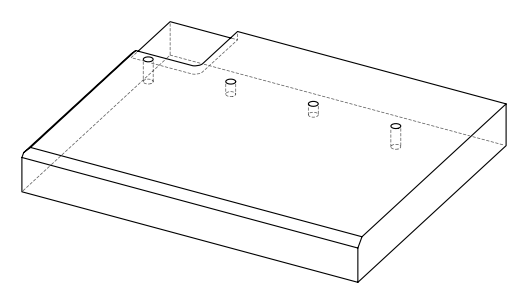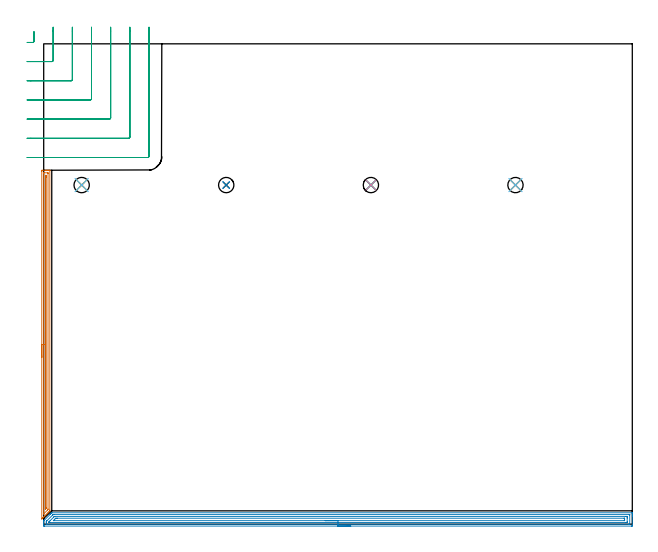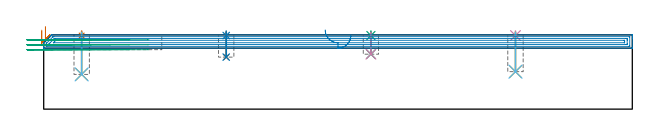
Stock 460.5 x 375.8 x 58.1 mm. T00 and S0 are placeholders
(PLAN: 15 operations, 10 tool changes, 27.4 min)
(1 SPOT_DRILL | STEP1POCKET | NXT0321_9005460120000 | 0.03 min | 2 mm3)
(2 SPOT_DRILL_1 | STEP1POCKET_1 | NXT0321_9005460120000 | 0.03 min | 2 mm3)
(3 SPOT_DRILL_2 | STEP1POCKET_2 | NXT0321_9005460120000 | 0.03 min | 1 mm3)
(4 SPOT_DRILL_3 | STEP1POCKET_3 | NXT0321_9005460120000 | 0.03 min | 1 mm3)
(5 DRILL_BLIND_HOLE_INTO_CENTER | STEP1POCKET | NXT0301_049 | 0.13 min | 1417 mm3)
(6 DRILL_TO_ENLARGE_BLIND_HOLE | STEP1POCKET | UGT0301_373 | 0.13 min | 2062 mm3)
(7 DRILL_BLIND_HOLE_INTO_CENTER_1 | STEP1POCKET_1 | NXT0301_049 | 0.08 min | 777 mm3)
(8 DRILL_TO_ENLARGE_BLIND_HOLE_1 | STEP1POCKET_1 | UGT0301_373 | 0.08 min | 1180 mm3)
(9 DRILL_BLIND_HOLE_INTO_CENTER_2 | STEP1POCKET_2 | NXT0301_049 | 0.07 min | 668 mm3)
(10 DRILL_TO_ENLARGE_BLIND_HOLE_2 | STEP1POCKET_2 | UGT0301_373 | 0.07 min | 1031 mm3)
(11 DRILL_BLIND_HOLE_INTO_CENTER_3 | STEP1POCKET_3 | NXT0301_049 | 0.12 min | 1317 mm3)
(12 DRILL_TO_ENLARGE_BLIND_HOLE_3 | STEP1POCKET_3 | UGT0301_373 | 0.12 min | 1925 mm3)
(13 AREA_MILL | FG_CHAMFER_SURFACE | UGT0205_001 | 6.64 min | 5557 mm3)
(14 AREA_MILL_1 | FG_CHAMFER_SURFACE_1 | UGT0205_001 | 14.91 min | 24725 mm3)
(15 MILL_CORNER_NOTCH_RECTANGULAR | CORNER_NOTCH_RECTANGULAR | UGT0201_104 | Follow Part, ap 5, ae 75% | 4.95 min | 105656 mm3)
(TOOL NXT0321_9005460120000 | NC Spot Drill, 142deg, 12mm, Carbide, Uncoated | D12 PA142 FL30 Z2)
(TOOL NXT0301_049 | Carbide Drill 7.8mm [860.1-0780-039A1-MM 2214] | D7.8 PA140 FL53 Z2)
(TOOL UGT0301_373 | Twist Drill Flat Bottom 12 mm | D12 PA180 FL101 Z2)
(TOOL UGT0205_001 | Chamfer Mill 20 x 3 x 45 deg. | D20 FL50 Z2)
(TOOL UGT0201_104 | End Mill 20 mm | D20 FL22 Z2)
(OP 1 SPOT_DRILL)
G17 G21 G94 G90
T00 M6
G54
G17 G0 G90 X29.7 Y265.3 S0 M3
G43 Z68.1 H0
G94 G81 G98 Z57.579 F250. R61.1
G80
M5
M2
(OP 2 SPOT_DRILL_1)
G17 G21 G94 G90
T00 M6
G54
G17 G0 G90 X142.8 Y265.3 S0 M3
G43 Z68.1 H0
G94 G81 G98 Z57.579 F250. R61.1
G80
M5
M2
(OP 3 SPOT_DRILL_2)
G17 G21 G94 G90
T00 M6
G54
G17 G0 G90 X256. Y265.3 S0 M3
G43 Z68.1 H0
G94 G81 G98 Z57.579 F250. R61.1
G80
M5
M2
(OP 4 SPOT_DRILL_3)
G17 G21 G94 G90
T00 M6
G54
G17 G0 G90 X369.1 Y265.3 S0 M3
G43 Z68.1 H0
G94 G81 G98 Z57.579 F250. R61.1
G80
M5
M2
(OP 5 DRILL_BLIND_HOLE_INTO_CENTER)
G17 G21 G94 G90
T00 M6
G54
G17 G0 G90 X29.7 Y265.3 S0 M3
G43 Z68.1 H1
G94 G81 G98 Z27.2 F250. R60.1
G80
M5
M2
(OP 6 DRILL_TO_ENLARGE_BLIND_HOLE)
G17 G21 G94 G90
T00 M6
G54
G17 G0 G90 X29.7 Y265.3 S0 M3
G43 Z68.1 H0
G94 G73 G98 Z27.2 F250. Q10.3 R60.1
G80
M5
M2
(OP 7 DRILL_BLIND_HOLE_INTO_CENTER_1)
G17 G21 G94 G90
T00 M6
G54
G17 G0 G90 X142.8 Y265.3 S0 M3
G43 Z68.1 H1
G94 G81 G98 Z40.7 F250. R60.1
G80
M5
M2
(OP 8 DRILL_TO_ENLARGE_BLIND_HOLE_1)
G17 G21 G94 G90
T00 M6
G54
G17 G0 G90 X142.8 Y265.3 S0 M3
G43 Z68.1 H0
G94 G81 G98 Z40.7 F250. R60.1
G80
M5
M2
(OP 9 DRILL_BLIND_HOLE_INTO_CENTER_2)
G17 G21 G94 G90
T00 M6
G54
G17 G0 G90 X256. Y265.3 S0 M3
G43 Z68.1 H1
G94 G81 G98 Z43. F250. R60.1
G80
M5
M2
(OP 10 DRILL_TO_ENLARGE_BLIND_HOLE_2)
G17 G21 G94 G90
T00 M6
G54
G17 G0 G90 X256. Y265.3 S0 M3
G43 Z68.1 H0
G94 G81 G98 Z43. F250. R60.1
G80
M5
M2
(OP 11 DRILL_BLIND_HOLE_INTO_CENTER_3)
G17 G21 G94 G90
T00 M6
G54
G17 G0 G90 X369.1 Y265.3 S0 M3
G43 Z68.1 H1
G94 G81 G98 Z29.3 F250. R60.1
G80
M5
M2
(OP 12 DRILL_TO_ENLARGE_BLIND_HOLE_3)
G17 G21 G94 G90
T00 M6
G54
G17 G0 G90 X369.1 Y265.3 S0 M3
G43 Z68.1 H0
G94 G81 G98 Z29.3 F250. R60.1
G80
M5
M2
(OP 13 AREA_MILL)
G17 G21 G94 G90
T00 M6
G54
G17 G0 G90 X-1.5 Y130.5 S1061 M3
G43 Z68.1 H0
Z61.8
G94 G1 Y130.538 Z60.928 F250.
Y130.652 Z60.064
Y130.841 Z59.212
Y131.103 Z58.38
Y131.437 Z57.574
Y131.84 Z56.8
Y132.308 Z56.064
Y132.84 Z55.372
Y133.429 Z54.729
Y134.072 Z54.14
Y134.764 Z53.608
Y135.5 Z53.14
Y136.274 Z52.737
Y137.08 Z52.403
Y137.912 Z52.141
Y138.763 Z51.952
Y139.628 Z51.838
Y140.5 Z51.8
Y275.89
X-1.499 Y276.283 Z51.801
X-1.495 Y276.778 Z51.803
X-1.491 Y276.891 Z51.805
X-1.004 Y276.9 Z52.292
X1.65 Z54.944
X2.197 Z55.493
X2.535 Z55.831
X3.081 Z56.377
X3.419 Z56.714
X4.096 Z57.395
X4.421 Z57.721
X4.78 Y276.892 Z58.071
X4.797 Y276.89 Z58.088
X4.8 Y276.729 Z58.1
Y10.971
X4.799 Y10.405 Z58.084
X4.75 Y10.35 Z58.05
X3.967 Y9.566 Z57.266
X3.714 Y9.312 Z57.01
X3.585 Y9.184 Z56.882
X3.099 Y8.699 Z56.399
X2.83 Y8.428 Z56.125
X2.232 Y7.831 Z55.531
X1.945 Y7.543 Z55.24
X1.355 Y6.955 Z54.655
X1.06 Y6.658 Z54.355
X0.457 Y6.057 Z53.757
X0.176 Y5.773 Z53.47
X-0.504 Y5.096 Z52.796
X-0.881 Y4.717 Z52.415
X-1.329 Y4.271 Z51.969
X-1.446 Y4.159 Z51.852
X-1.493 Y4.118 Z51.805
X-1.499 Y4.244 Z51.801
X-1.5 Y4.271 Z51.8
Y140.5
X-0.086 Z53.214
Y274.711
X-0.085 Y274.818 Z53.215
X-0.082 Y274.871 Z53.218
X-0.08 Y274.889 Z53.22
X-0.035 Y274.892 Z53.265
X0.366 Y274.899 Z53.666
X3.02 Z56.32
X3.262 Y274.895 Z56.562
X3.372 Y274.89 Z56.672
X3.385 Y274.531 Z56.685
Y274.496
Y11.864
X3.378 Y11.44 Z56.678
X3.169 Y11.223 Z56.469
X2.921 Y10.971 Z56.221
X0.059 Y8.11 Z53.359
X-0.038 Y8.018 Z53.262
X-0.073 Y7.987 Z53.227
X-0.085 Y8.256 Z53.215
Y8.291
X-0.086 Y140.5 Z53.214
X1.328 Z54.628
X1.329 Y272.14 Z54.629
X1.331 Y272.709 Z54.631
X1.334 Y272.87 Z54.634
X1.335 Y272.884 Z54.635
X1.349 Y272.89 Z54.649
X1.398 Y272.896 Z54.698
X1.462 Y272.899 Z54.762
X1.65 Y272.898 Z54.95
X1.839 Y272.894 Z55.139
X1.958 Y272.89 Z55.258
X1.964 Y272.817 Z55.264
X1.967 Y272.709 Z55.267
X1.97 Y272.386 Z55.27
X1.971 Y271.816 Z55.271
Y271.491
Y12.757
X1.969 Y12.595 Z55.269
X1.967 Y12.514 Z55.267
X1.965 Y12.478 Z55.265
X1.947 Y12.458 Z55.247
X1.65 Y12.151 Z54.95
X1.508 Y12.007 Z54.808
X1.363 Y11.864 Z54.663
X1.35 Y11.855 Z54.65
X1.341 Y11.851 Z54.641
X1.336 Y11.864 Z54.636
X1.334 Y11.892 Z54.634
X1.33 Y12.187 Z54.63
X1.329 Y12.757 Z54.629
X1.328 Y13.082 Z54.628
Y140.5
Y141.372 Z54.667
Y142.236 Z54.78
Y143.088 Z54.969
Y143.92 Z55.232
Y144.726 Z55.565
Y145.5 Z55.968
Y146.236 Z56.437
Y146.928 Z56.968
Y147.571 Z57.557
Y148.16 Z58.201
Y148.691 Z58.893
Y149.16 Z59.628
Y149.563 Z60.402
Y149.897 Z61.208
Y150.159 Z62.04
Y150.348 Z62.892
Y150.462 Z63.757
Y150.5 Z64.628
G0 Z68.1
M5
M2
(OP 14 AREA_MILL_1)
G17 G21 G94 G90
T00 M6
G54
G17 G0 G90 X240.25 Y-1.5 S1061 M3
G43 Z68.1 H0
Z57.7
G94 G1 X240.212 Z56.828 F250.
X240.098 Z55.964
X239.909 Z55.112
X239.647 Z54.28
X239.313 Z53.474
X238.91 Z52.7
X238.441 Z51.964
X237.91 Z51.272
X237.321 Z50.629
X236.678 Z50.04
X235.986 Z49.508
X235.25 Z49.04
X234.476 Z48.637
X233.67 Z48.303
X232.838 Z48.041
X231.986 Z47.852
X231.122 Z47.738
X230.25 Z47.7
X0.62
X0.236 Y-1.496 Z47.701
X0.01 Y-1.492 Z47.704
X0. Y-1.12 Z48.075
Y-0.852 Z48.343
Y-0.244 Z48.95
Y0.293 Z49.489
Y0.633 Z49.829
Y1.169 Z50.365
Y1.509 Z50.704
X0.001 Y2.587 Z51.785
X0.003 Y2.601 Z51.8
X0.005 Y2.605 Z51.803
X0.024 Y2.625 Z51.824
X0.222 Y2.824 Z52.02
X0.322 Y2.923 Z52.121
X0.532 Y3.132 Z52.331
X5.042 Y7.644 Z56.841
X5.088 Y7.688 Z56.887
X5.287 Y7.887 Z57.086
X5.334 Y7.936 Z57.133
X5.385 Y7.986 Z57.185
X5.574 Y8.174 Z57.373
X5.626 Y8.228 Z57.425
X5.683 Y8.284 Z57.483
X5.86 Y8.461 Z57.66
X5.918 Y8.52 Z57.717
X5.981 Y8.582 Z57.78
X6.22 Y8.819 Z58.016
X6.306 Y8.897 Z58.089
X6.428 Y8.9 Z58.1
X460.327
X460.49 Y8.898 Z58.089
X460.498 Y8.754 Z57.947
X460.5 Y8.605 Z57.804
Y8.324 Z57.523
Y7.644 Z56.838
Y6.427 Z55.624
Y5.891 Z55.085
Y-0.852 Z48.346
X460.497 Y-1.12 Z48.077
X460.49 Y-1.493 Z47.705
X460.264 Y-1.497 Z47.702
X459.88 Y-1.5 Z47.7
X230.25
Y-0.086 Z49.114
X2.407 Y-0.085 Z49.115
X2.245
X2.053 Y-0.081 Z49.119
X2.013 Y-0.079 Z49.121
X2.007 Y-0.053 Z49.147
X2.004 Y-0.021 Z49.179
X2. Y0.155 Z49.355
X2.001 Y1.509 Z50.709
X2.003 Y1.906 Z51.106
X2.01 Y2.145 Z51.345
X2.238 Y2.385 Z51.585
X2.321 Y2.47 Z51.67
X2.407 Y2.557 Z51.757
X6.875 Y7.025 Z56.225
X7.188 Y7.336 Z56.536
X7.273 Y7.417 Z56.617
X7.327 Y7.465 Z56.665
X7.359 Y7.479 Z56.679
X7.402 Y7.481 Z56.681
X7.768 Y7.485 Z56.685
X7.929 Y7.486 Z56.686
X458.093 Y7.485 Z56.685
X458.255
X458.447 Y7.481 Z56.681
X458.487 Y7.479 Z56.679
X458.493 Y7.453 Z56.653
X458.496 Y7.421 Z56.621
X458.5 Y7.245 Z56.445
Y0.234 Z49.434
X458.498 Y0.1 Z49.3
X458.494 Y-0.006 Z49.194
X458.49 Y-0.072 Z49.128
X458.457 Y-0.079 Z49.121
X458.093 Y-0.084 Z49.116
X457.931 Y-0.085 Z49.115
X230.25 Y-0.086 Z49.114
Y1.328 Z50.528
X5.088 Y1.329 Z50.529
X4.377 Y1.33 Z50.53
X4.194 Y1.332 Z50.532
X4.02 Y1.335 Z50.535
X4.01 Y1.509 Z50.709
X4.006 Y1.693 Z50.893
X4.194 Y1.891 Z51.091
X4.884 Y2.585 Z51.785
X7.768 Y5.469 Z54.669
X7.981 Y5.682 Z54.882
X8.193 Y5.891 Z55.091
X8.351 Y6.042 Z55.242
X8.375 Y6.063 Z55.263
X8.417 Y6.067 Z55.267
X8.479 Y6.07 Z55.27
X8.662 Y6.071 Z55.271
X455.412
X456.123 Y6.07 Z55.27
X456.306 Y6.068 Z55.268
X456.48 Y6.065 Z55.265
X456.49 Y5.891 Z55.091
X456.497 Y5.703 Z54.903
X456.5 Y5.015 Z54.215
Y4.824 Z54.024
X456.499 Y2.196 Z51.396
X456.49 Y1.509 Z50.709
X456.483 Y1.335 Z50.535
X455.412 Y1.329 Z50.529
X230.25 Y1.328 Z50.528
Y2.743 Z51.943
X8.018
X7.768 Y2.744 Z51.944
X7.656 Y2.746 Z51.946
X7.511 Y2.75 Z51.95
X7.612 Y2.859 Z52.059
X7.672 Y2.922 Z52.122
X8.887 Y4.138 Z53.338
X9.221 Y4.466 Z53.666
X9.337 Y4.576 Z53.776
X9.427 Y4.65 Z53.85
X9.555 Y4.653 Z53.853
X9.921 Y4.656 Z53.856
X10.449 Y4.657 Z53.857
X10.813
X453.99
X454.358 Y4.656 Z53.856
X454.421 Y4.654 Z53.854
X454.481 Y4.651 Z53.851
X454.49 Y4.564 Z53.764
X454.5 Y4.157 Z53.357
Y3.28 Z52.48
X454.497 Y2.833 Z52.033
X454.494 Y2.78 Z51.98
X454.491 Y2.757 Z51.957
X454.47 Y2.75 Z51.95
X454.331 Y2.746 Z51.946
X454.154 Y2.743 Z51.943
X230.25
X229.378 Z51.981
X228.513 Z52.095
X227.662 Z52.283
X226.83 Z52.546
X226.024 Z52.88
X225.25 Z53.282
X224.514 Z53.751
X223.822 Z54.282
X223.179 Z54.872
X222.59 Z55.515
X222.058 Z56.207
X221.59 Z56.943
X221.187 Z57.716
X220.853 Z58.522
X220.591 Z59.354
X220.402 Z60.206
X220.288 Z61.071
X220.25 Z61.943
G0 Z68.1
M5
M2
(OP 15 MILL_CORNER_NOTCH_RECTANGULAR)
G17 G21 G94 G90
T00 M6
G54
G17 G0 G90 X-12.939 Y376.9 S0 M3
G43 Z68.1 H0
Z54.233
G94 G1 X-9.939 F250.
X-8.593 F500.
G3 X-7.6 Y377.893 R1.
G1 Y382.299
Y385.299 F250.
G0 Z68.1
X-13. Y361.9
Z54.233
G1 X-10.
X6.406 F500.
G3 X7.4 Y362.894 R1.
G1 Y385.8
Y388.8 F250.
G0 Z68.1
X-13. Y346.9
Z54.233
G1 X-10.
X21.406 F500.
G3 X22.4 Y347.894 R1.
G1 Y385.8
Y388.8 F250.
G0 Z68.1
X-13. Y331.9
Z54.233
G1 X-10.
X36.406 F500.
G3 X37.4 Y332.894 R1.
G1 Y385.8
Y388.8 F250.
G0 Z68.1
X-13. Y316.9
Z54.233
G1 X-10.
X51.405 F500.
G3 X52.4 Y317.895 R1.
G1 Y385.8
Y388.8 F250.
G0 Z68.1
X-13. Y301.9
Z54.233
G1 X-10.
X66.405 F500.
G3 X67.4 Y302.895 R1.
G1 Y385.8
Y388.8 F250.
G0 Z68.1
X-13. Y286.9
Z54.233
G1 X-10.
X81.405 F500.
G3 X82.4 Y287.895 R1.
G1 Y385.8
Y388.8 F250.
G0 Z68.1
X-12.939 Y376.9
Z50.367
G1 X-9.939
X-8.593 F500.
G3 X-7.6 Y377.893 R1.
G1 Y382.299
Y385.299 F250.
G0 Z68.1
X-13. Y361.9
Z50.367
G1 X-10.
X6.406 F500.
G3 X7.4 Y362.894 R1.
G1 Y385.8
Y388.8 F250.
G0 Z68.1
X-13. Y346.9
Z50.367
G1 X-10.
X21.406 F500.
G3 X22.4 Y347.894 R1.
G1 Y385.8
Y388.8 F250.
G0 Z68.1
X-13. Y331.9
Z50.367
G1 X-10.
X36.406 F500.
G3 X37.4 Y332.894 R1.
G1 Y385.8
Y388.8 F250.
G0 Z68.1
X-13. Y316.9
Z50.367
G1 X-10.
X51.405 F500.
G3 X52.4 Y317.895 R1.
G1 Y385.8
Y388.8 F250.
G0 Z68.1
X-13. Y301.9
Z50.367
G1 X-10.
X66.405 F500.
G3 X67.4 Y302.895 R1.
G1 Y385.8
Y388.8 F250.
G0 Z68.1
X-13. Y286.9
Z50.367
G1 X-10.
X81.405 F500.
G3 X82.4 Y287.895 R1.
G1 Y385.8
Y388.8 F250.
G0 Z68.1
X-12.939 Y376.9
Z46.5
G1 X-9.939
X-8.593 F500.
G3 X-7.6 Y377.893 R1.
G1 Y382.299
Y385.299 F250.
G0 Z68.1
X-13. Y361.9
Z46.5
G1 X-10.
X6.406 F500.
G3 X7.4 Y362.893 R1.
G1 Y385.8
Y388.8 F250.
G0 Z68.1
X-13. Y346.9
Z46.5
G1 X-10.
X21.406 F500.
G3 X22.4 Y347.894 R1.
G1 Y385.8
Y388.8 F250.
G0 Z68.1
X-13. Y331.9
Z46.5
G1 X-10.
X36.406 F500.
G3 X37.4 Y332.894 R1.
G1 Y385.8
Y388.8 F250.
G0 Z68.1
X-13. Y316.9
Z46.5
G1 X-10.
X51.405 F500.
G3 X52.4 Y317.895 R1.
G1 Y385.8
Y388.8 F250.
G0 Z68.1
X-13. Y301.9
Z46.5
G1 X-10.
X66.405 F500.
G3 X67.4 Y302.895 R1.
G1 Y385.8
Y388.8 F250.
G0 Z68.1
X-13. Y286.9
Z46.5
G1 X-10.
X81.405 F500.
G3 X82.4 Y287.895 R1.
G1 Y385.8
Y388.8 F250.
G0 Z68.1
M5
M2
